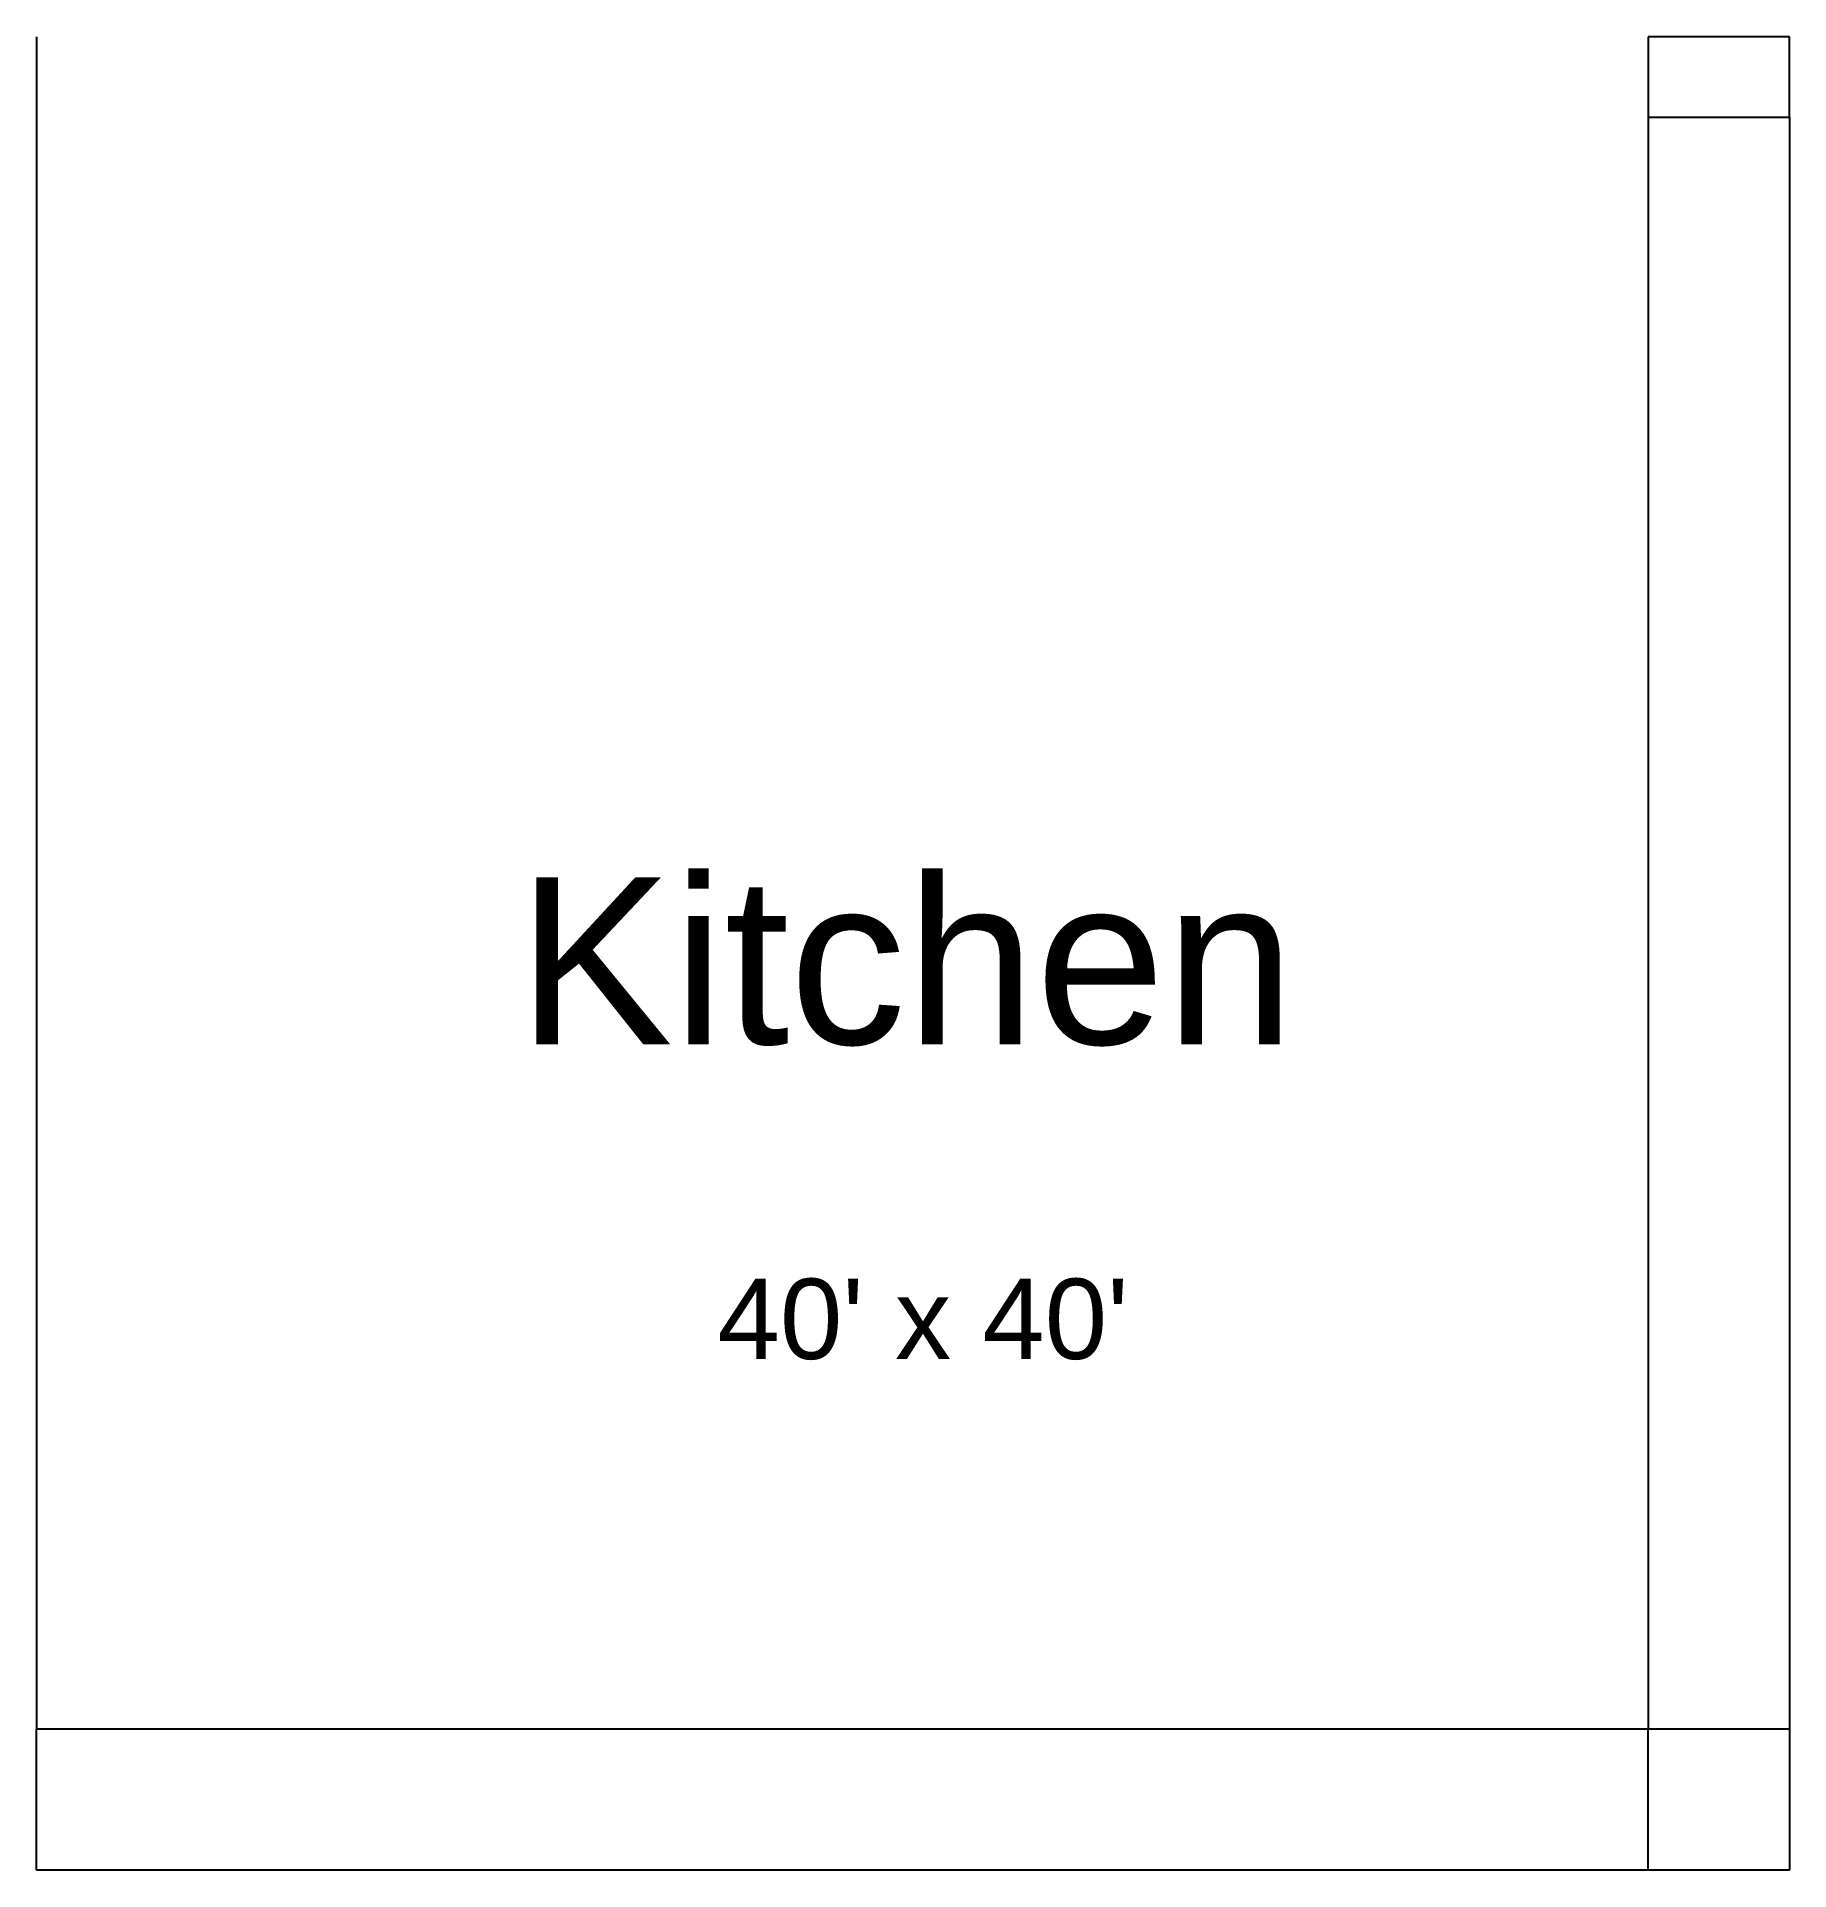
# Model space of a CAD drawing. Header units: inches. Extents: x 0 to 43500, y 0 to 45500.
import ezdxf

# ---------------------------------------------------------------- set-up
doc = ezdxf.new("R2010")
doc.units = ezdxf.units.IN
doc.header["$MEASUREMENT"] = 0
doc.styles.get("Standard").update_dxf_attribs({"font": 'arial.ttf'})

msp = doc.modelspace()

# ---------------------------------------------------------------- linework, layer by layer
for p, q in [((0, 45500), (0, 43500)), ((40000, 45500), (40000, 43500)), ((43500, 45500), (40000, 45500)), ((43500, 43500), (43500, 45500)), ((0, 43500), (0, 3500)), ((40000, 43500), (43500, 43500)), ((40000, 43500), (40000, 3500)), ((43500, 43500), (43500, 3500)), ((40000, 3500), (0, 3500)), ((0, 0), (0, 3500)), ((43500, 3500), (40000, 3500)), ((40000, 0), (40000, 3500)), ((43500, 3500), (43500, 0)), ((40000, 0), (0, 0)), ((43500, 0), (40000, 0))]:
    msp.add_line(p, q)

# ---------------------------------------------------------------- texts
for s, height, p in [('Kitchen', 4142.7, (11927, 20499)), ("40' x 40'", 1994.6, (16898, 12687))]:
    msp.add_text(s, height=height).set_placement(p)

doc.saveas('drawing.dxf')
